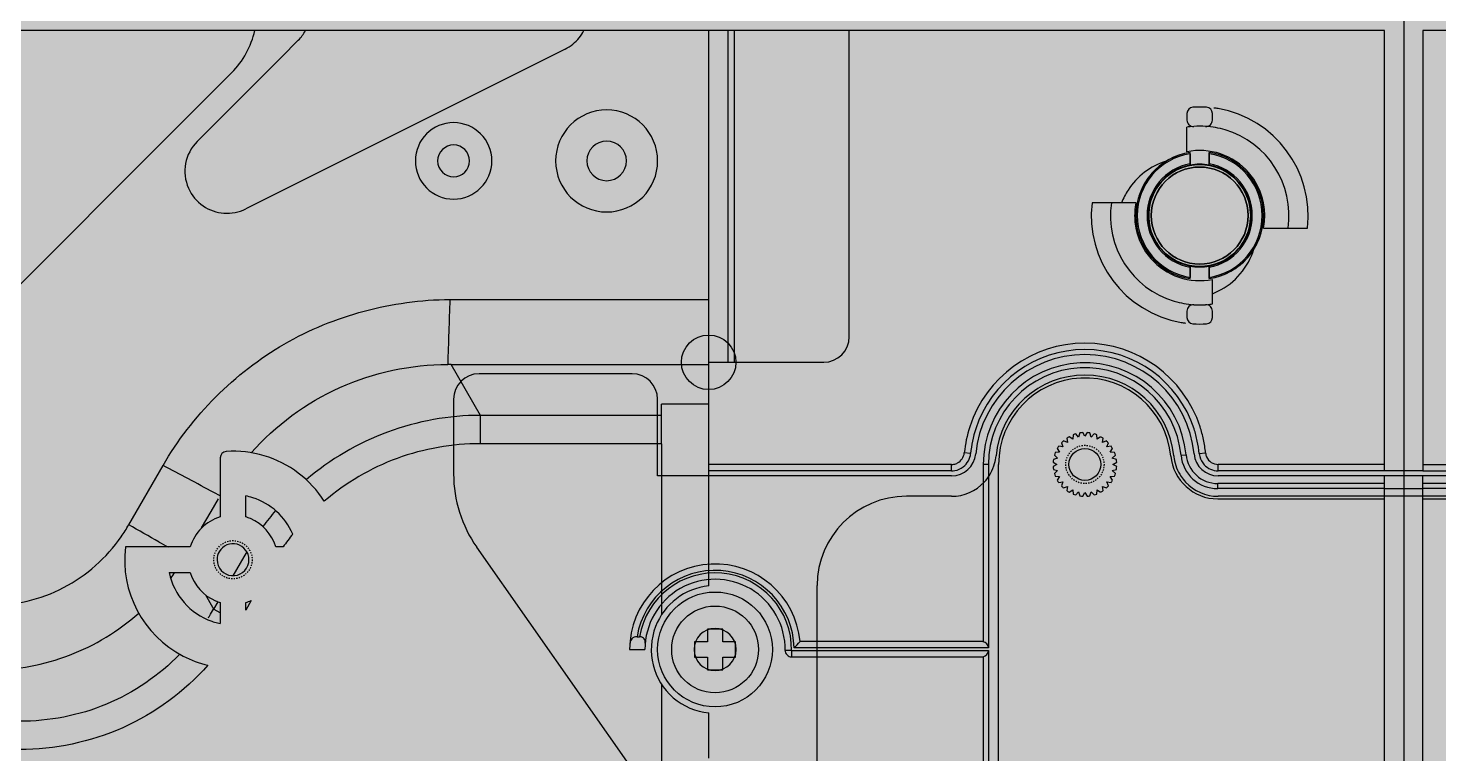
# Model space of a CAD drawing. Header units: millimetres. Extents: x -1070 to 42146, y 1440 to 12921.
# Drawn here: x 5753.9 to 5864.5, y 3459.7 to 3516.5 of the extents above; entities that cross this region are included whole.
import ezdxf

# ---------------------------------------------------------------- set-up
doc = ezdxf.new("R2010")
doc.units = ezdxf.units.MM
doc.linetypes.add('HIDDEN', pattern=[0.2, 0.1, -0.1])
for name, color, linetype in [('CITI-3MM实线CONTINUOUS', 7, 'Continuous'), ('CITIE-TAO实线CONTINUOUS', 7, 'Continuous'), ('CUPOST实线CONTINUOUS', 7, 'Continuous'), ('CUPOST隐藏线HIDDEN', 7, 'Continuous'), ('DW-PLUS-XIANGTI隐藏线HIDDEN', 7, 'Continuous'), ('M4-S_3实线CONTINUOUS', 7, 'Continuous'), ('M4-S实线CONTINUOUS', 7, 'Continuous'), ('QUE-PLATE-0314实线CONTINUOUS', 7, 'Continuous')]:
    doc.layers.add(name, color=color, linetype=linetype)

msp = doc.modelspace()

# ---------------------------------------------------------------- hatches: boundary and pattern name
at = {"lineweight": -3}
h = msp.add_hatch(color=256, dxfattribs=at)
h.dxf.hatch_style = 1
h.paths.add_polyline_path([(5611.757, 3767.826), (5611.757, 2767.826), (6111.757, 2767.826), (6111.757, 3767.826)])

# ---------------------------------------------------------------- linework, layer by layer
at = {"color": 1, "lineweight": -3}
msp.add_line((5861.757, 3767.826), (5861.757, 2767.826), dxfattribs=at)
at = {"color": 7, "linetype": 'Continuous', "lineweight": -3}
for p, q in [((5860.257, 3516.326), (5737.357, 3516.326)), ((5807.257, 3491.327), (5807.257, 3516.326)), ((5808.757, 3516.326), (5808.757, 3490.326)), ((5809.257, 3516.326), (5809.257, 3490.326)), ((5818.277, 3492.326), (5818.277, 3516.326)), ((5860.257, 3481.826), (5860.257, 3516.326)), ((5863.257, 3516.326), (5863.257, 3481.826)), ((5986.157, 3516.326), (5863.257, 3516.326)), ((5773.759, 3514.24), (5775.082, 3515.563)), ((5771.193, 3511.674), (5773.759, 3514.24)), ((5796.012, 3514.874), (5783.101, 3508.419)), ((5769.849, 3513.018), (5765.81, 3508.978)), ((5767.154, 3507.635), (5771.193, 3511.674)), ((5844.757, 3509.81), (5844.757, 3509.309)), ((5846.757, 3509.309), (5846.757, 3509.81)), ((5765.81, 3508.978), (5741.565, 3484.733)), ((5783.101, 3508.419), (5770.963, 3502.35)), ((5844.757, 3506.827), (5844.757, 3508.754)), ((5845.007, 3506.668), (5845.007, 3506.769)), ((5845.007, 3506.668), (5845.007, 3505.882)), ((5846.507, 3506.769), (5846.507, 3506.668)), ((5846.507, 3506.668), (5846.507, 3505.882)), ((5845.007, 3505.882), (5845.007, 3505.78)), ((5846.507, 3505.78), (5846.507, 3505.882)), ((5838.829, 3502.826), (5837.316, 3502.826)), ((5840.756, 3502.826), (5838.829, 3502.826)), ((5850.758, 3500.826), (5852.685, 3500.826)), ((5852.685, 3500.826), (5854.198, 3500.826)), ((5845.007, 3497.871), (5845.007, 3497.77)), ((5845.007, 3497.77), (5845.007, 3496.984)), ((5846.507, 3497.77), (5846.507, 3497.871)), ((5846.507, 3497.77), (5846.507, 3496.984)), ((5845.007, 3496.882), (5845.007, 3496.984)), ((5846.507, 3496.984), (5846.507, 3496.882)), ((5846.757, 3494.898), (5846.757, 3496.825)), ((5786.962, 3495.246), (5802.757, 3495.239)), ((5802.757, 3495.239), (5807.257, 3495.237)), ((5844.757, 3494.343), (5844.757, 3493.842)), ((5846.757, 3493.842), (5846.757, 3494.343)), ((5807.272, 3490.326), (5807.272, 3491.327)), ((5787.057, 3490.164), (5807.257, 3490.164)), ((5789.363, 3486.171), (5787.057, 3490.164)), ((5807.257, 3490.326), (5816.277, 3490.326)), ((5807.257, 3482.326), (5807.257, 3490.326)), ((5789.363, 3483.949), (5789.363, 3486.171)), ((5803.557, 3486.171), (5789.363, 3486.171)), ((5803.557, 3486.171), (5803.557, 3487.054)), ((5807.257, 3487.054), (5803.557, 3487.054)), ((5803.557, 3483.949), (5803.557, 3486.171)), ((5803.557, 3483.949), (5789.363, 3483.949)), ((5803.557, 3483.949), (5803.557, 3470.539)), ((5827.798, 3483.183), (5827.3, 3483.231)), ((5845.716, 3483.183), (5846.214, 3483.231)), ((5761.787, 3477.595), (5764.474, 3482.251)), ((5768.96, 3482.841), (5768.96, 3478.211)), ((5807.257, 3481.826), (5807.257, 3482.326)), ((5826.304, 3482.326), (5807.257, 3482.326)), ((5807.257, 3472.801), (5807.257, 3481.826)), ((5826.304, 3481.826), (5807.257, 3481.826)), ((5826.304, 3481.826), (5826.304, 3482.326)), ((5860.257, 3482.326), (5847.209, 3482.326)), ((5847.209, 3481.826), (5847.209, 3482.326)), ((5860.257, 3481.826), (5847.209, 3481.826)), ((5863.257, 3481.826), (5860.257, 3481.826)), ((5863.257, 3482.326), (5876.304, 3482.326)), ((5863.257, 3481.826), (5876.304, 3481.826)), ((5768.239, 3478.627), (5768.821, 3479.635)), ((5768.953, 3479.86), (5768.456, 3480.126)), ((5770.96, 3478.211), (5770.96, 3479.858)), ((5826.304, 3479.826), (5822.757, 3479.826)), ((5876.304, 3479.826), (5847.209, 3479.826)), ((5767.5, 3477.347), (5768.239, 3478.627)), ((5766.606, 3475.857), (5761.519, 3475.857)), ((5771.038, 3475.489), (5770.807, 3475.089)), ((5773.89, 3475.857), (5773.314, 3475.857)), ((5770.807, 3475.089), (5769.952, 3473.607)), ((5764.959, 3473.857), (5766.606, 3473.857)), ((5767.801, 3472.102), (5768.35, 3471.151)), ((5815.757, 3438.026), (5815.757, 3472.826)), ((5768.35, 3471.151), (5768.442, 3470.992)), ((5768.772, 3471.565), (5768.442, 3470.992)), ((5768.494, 3470.962), (5768.442, 3470.992)), ((5768.96, 3470.693), (5768.494, 3470.962)), ((5768.96, 3471.503), (5768.96, 3470.992)), ((5768.96, 3470.992), (5768.96, 3470.693)), ((5768.96, 3470.693), (5768.96, 3470.172)), ((5771.396, 3471.665), (5770.96, 3470.91)), ((5770.96, 3470.91), (5770.96, 3471.503)), ((5768.96, 3470.172), (5768.96, 3469.856)), ((5803.557, 3465.113), (5803.557, 3438.026)), ((5807.257, 3459.307), (5807.257, 3462.851))]:
    msp.add_line(p, q, dxfattribs=at)
at = {"color": 1, "lineweight": -3}
msp.add_circle((5807.257, 3490.326), 2.14, dxfattribs=at)
at = {"color": 7, "linetype": 'Continuous', "lineweight": -3}
for centre, radius, start, end in [((5765.041, 3517.826), 6.8, 315, 347.25641), ((5772.819, 3517.826), 3.2, 315, 332.04681), ((5794.536, 3517.826), 3.3, 309.05279, 332.96431), ((5794.536, 3517.826), 3.3, 296.56505, 309.05279), ((5799.257, 3506.107), 4, 0, 180), ((5845.257, 3509.81), 0.5, 93.58332, 180), ((5845.757, 3501.826), 8.5, 86.41668, 93.58332), ((5846.257, 3509.81), 0.5, 0, 86.41668), ((5845.757, 3501.826), 8.5, 80.15881, 82.46232), ((5845.757, 3501.826), 8.5, 353.24367, 80.15881), ((5787.257, 3506.107), 3, 0, 180), ((5845.257, 3509.309), 0.5, 180, 273.82255), ((5845.757, 3501.826), 7, 95.29417, 98.21321), ((5845.757, 3501.826), 7, 86.17745, 93.82255), ((5846.257, 3509.309), 0.5, 266.17745, 0), ((5845.757, 3501.826), 7, 79.76053, 86.17743), ((5845.757, 3501.826), 7, 73.4912, 79.76053), ((5845.757, 3501.826), 7, 351.78679, 73.4912), ((5769.487, 3505.301), 3.3, 135, 203.88421), ((5787.257, 3506.107), 1.25, 0, 180), ((5799.257, 3506.107), 1.55, 0, 180), ((5787.257, 3506.107), 3, 180, 0), ((5787.257, 3506.107), 1.25, 180, 0), ((5799.257, 3506.107), 4, 180, 0), ((5799.257, 3506.107), 1.55, 180, 0), ((5844.757, 3500.826), 5.5, 107.18534, 147.03769), ((5845.757, 3501.826), 5, 98.62693, 177.53429), ((5845.757, 3501.826), 4.9, 98.80437, 261.19563), ((5845.757, 3501.826), 5.1, 71.32047, 101.30773), ((5845.757, 3501.826), 5, 0, 81.37307), ((5845.757, 3501.826), 4.9, 278.80437, 81.19563), ((5845.757, 3501.826), 5.1, 11.21536, 71.32047), ((5845.757, 3501.826), 4.125, 100.47568, 259.52432), ((5845.757, 3501.826), 4.025, 100.739, 180), ((5845.757, 3501.826), 4, 100.74093, 177.39131), ((5845.757, 3501.826), 4, 100.74093, 177.39131), ((5845.757, 3501.826), 3.8, 0, 180), ((5845.757, 3501.826), 4.025, 79.261, 100.739), ((5845.757, 3501.826), 4, 79.25907, 100.74093), ((5845.757, 3501.826), 4, 79.25907, 100.74093), ((5845.757, 3501.826), 4, 2.60869, 79.25907), ((5845.757, 3501.826), 4.125, 280.47568, 79.52432), ((5845.757, 3501.826), 4.025, 0, 79.261), ((5769.487, 3505.301), 3.3, 203.88421, 235.30927), ((5845.757, 3501.826), 8.5, 173.24367, 260.15881), ((5845.757, 3501.826), 7, 171.78679, 253.4912), ((5844.757, 3500.826), 5.5, 152.78764, 158.67631), ((5844.757, 3500.826), 5.5, 147.03769, 152.78764), ((5845.757, 3501.826), 5.1, 168.69227, 176.40894), ((5845.757, 3501.826), 5.1, 356.40894, 11.21536), ((5769.487, 3505.301), 3.3, 235.30927, 296.56505), ((5845.757, 3501.826), 5.1, 176.40894, 191.21536), ((5845.757, 3501.826), 5, 177.53429, 180), ((5845.757, 3501.826), 5, 180, 261.37307), ((5845.757, 3501.826), 4.025, 180, 259.261), ((5845.757, 3501.826), 4, 177.39131, 180), ((5845.757, 3501.826), 4, 177.39131, 180), ((5845.757, 3501.826), 4, 180, 182.60869), ((5845.757, 3501.826), 4, 180, 182.60869), ((5845.757, 3501.826), 3.8, 180, 0), ((5845.757, 3501.826), 4.025, 280.739, 0), ((5845.757, 3501.826), 4, 0, 2.60869), ((5845.757, 3501.826), 4, 0, 2.60869), ((5845.757, 3501.826), 4, 357.39131, 0), ((5845.757, 3501.826), 5, 357.53429, 0), ((5845.757, 3501.826), 5.1, 191.21536, 251.32047), ((5845.757, 3501.826), 4, 182.60869, 259.25907), ((5845.757, 3501.826), 4, 182.60869, 259.25907), ((5845.757, 3501.826), 4, 280.74093, 357.39131), ((5845.757, 3501.826), 5, 278.62693, 357.53429), ((5845.757, 3501.826), 5.1, 348.69227, 356.40894), ((5844.757, 3500.826), 5.5, 296.19518, 342.79995), ((5845.757, 3501.826), 4.025, 259.261, 280.739), ((5845.757, 3501.826), 4, 259.25907, 280.74093), ((5845.757, 3501.826), 4, 259.25907, 280.74093), ((5845.757, 3501.826), 5.1, 251.32047, 281.30773), ((7018.339, 3451.891), 1232.14, 177.983684, 178.220057), ((5845.757, 3501.826), 7, 253.4912, 259.76053), ((5844.757, 3500.826), 5.5, 291.32369, 296.19518), ((5845.757, 3501.826), 7, 259.76053, 266.17743), ((5845.257, 3494.343), 0.5, 86.17745, 180), ((5845.757, 3501.826), 7, 266.17745, 273.82255), ((5846.257, 3494.343), 0.5, 0, 93.82255), ((5845.757, 3501.826), 7, 275.29417, 278.21321), ((5845.757, 3501.826), 8.5, 260.15881, 262.46232), ((5845.257, 3493.842), 0.5, 180, 266.41668), ((5845.757, 3501.826), 8.5, 266.41668, 273.58332), ((5846.257, 3493.842), 0.5, 273.58332, 0), ((5816.277, 3492.326), 2, 270, 0), ((5836.757, 3482.326), 9.5, 18.08113, 161.91943), ((5836.757, 3482.326), 9, 17.98291, 162.01756), ((5836.757, 3482.326), 7, 5.46502, 174.53498), ((5836.757, 3482.326), 9.5, 161.91943, 174.53498), ((5836.757, 3482.326), 9, 162.01756, 174.53498), ((5836.757, 3482.326), 9, 11.72342, 17.98291), ((5836.757, 3482.326), 9.5, 11.84532, 18.08113), ((5836.757, 3482.326), 9, 5.46502, 11.72342), ((5836.757, 3482.326), 9.5, 5.46502, 11.84532), ((5769.46, 3482.841), 0.5, 93.58332, 180), ((5769.96, 3474.857), 8.5, 52.95778, 93.58332), ((5826.304, 3483.326), 1, 298.17281, 354.53498), ((5826.304, 3483.326), 1.5, 307.56962, 354.53498), ((5826.304, 3483.326), 3.5, 344.73913, 354.53498), ((5847.209, 3483.326), 3.5, 185.46502, 188.65939), ((5847.209, 3483.326), 1.5, 185.46502, 194.85461), ((5847.209, 3483.326), 1.5, 194.85461, 223.03464), ((5847.209, 3483.326), 1, 185.46502, 195.25746), ((5847.209, 3483.326), 1, 195.25746, 204.57524), ((5847.209, 3483.326), 1, 204.57524, 270), ((5196.052, 2411.989), 1211.843, 61.813598, 62.027), ((5826.304, 3483.326), 1, 270, 279.79244), ((5826.304, 3483.326), 1.5, 270, 279.38958), ((5826.304, 3483.326), 1, 279.79244, 298.17281), ((5826.304, 3483.326), 1.5, 279.38958, 307.56962), ((5826.304, 3483.326), 3.5, 317.04975, 344.73913), ((5847.209, 3483.326), 3.5, 188.65939, 213.64335), ((5847.209, 3483.326), 1.5, 223.03464, 270), ((5769.96, 3474.857), 8.5, 32.63475, 52.95778), ((5826.304, 3483.326), 3.5, 270, 317.04975), ((5847.209, 3483.326), 3.5, 213.64335, 222.95025), ((5847.209, 3483.326), 3.5, 222.95025, 270), ((5769.96, 3474.857), 5.1, 72.3915, 78.69227), ((5769.96, 3474.857), 5.1, 23.28413, 72.3915), ((5822.757, 3472.826), 7, 90, 180), ((5789.543, 3464.935), 21.301, 139.69682, 144.00862), ((5750.918, 3483.798), 12.515, 325.21746, 330.28773), ((5769.96, 3474.857), 3.5, 106.60155, 163.39845), ((5769.96, 3474.857), 3.5, 66.97683, 73.39845), ((5769.96, 3474.857), 3.5, 16.60155, 66.97683), ((5802.704, 3545.949), 79.653, 241.06192, 241.63934), ((5789.538, 3465.032), 19.027, 141.5136, 145.32418), ((5769.96, 3474.857), 8.5, 173.24367, 242.57731), ((5769.96, 3474.857), 1.25, 150, 180), ((5769.96, 3474.857), 1.25, 0, 150), ((5769.96, 3474.857), 1.25, 180, 349.51627), ((5769.96, 3474.857), 1.25, 349.51627, 0), ((5769.96, 3474.857), 5.1, 191.30773, 250.99781), ((5750.599, 3484.166), 18.046, 323.34099, 325.16195), ((5769.96, 3474.857), 3.5, 196.60155, 246.97683), ((5807.757, 3467.826), 5, 95.73917, 158.93197), ((5752.924, 3479.854), 17.87, 328.22031, 330.2714), ((5769.96, 3474.857), 3.5, 246.97683, 250.14442), ((5769.96, 3474.857), 3.5, 250.14442, 253.39845), ((5769.957, 3474.863), 3.507, 286.60891, 294.21423), ((5752.851, 3479.898), 17.955, 327.71269, 328.22238), ((5769.96, 3474.857), 5.1, 250.99781, 256.15052), ((5769.96, 3474.857), 5.1, 256.15052, 258.69227), ((5807.757, 3467.826), 5, 158.93197, 229.11788), ((5807.757, 3467.826), 1.65, 0, 180), ((5807.757, 3467.826), 1.65, 180, 0), ((5769.96, 3474.857), 8.5, 242.57731, 256.60711), ((5807.757, 3467.826), 5, 229.11788, 264.26083)]:
    msp.add_arc(centre, radius, start, end, dxfattribs=at)
msp.add_ellipse((5791.303, 3461.754), major_axis=(-9.608, 27.513), ratio=0.7373697, start_param=-0.2520176, end_param=-0.2400649, dxfattribs=at)
for points, knots in [([(5764.474, 3482.251), (5766.728, 3486.124), (5771.761, 3491.203), (5780.169, 3494.599), (5784.703, 3495.239), (5786.962, 3495.246)], [0, 0, 0, 0, 0.4979446, 0.7489634, 1, 1, 1, 1]), ([(5771.385, 3483.237), (5773.292, 3485.395), (5778.086, 3488.94), (5783.914, 3490.153), (5786.794, 3490.162)], [0, 0, 0, 0, 0.5000303, 1, 1, 1, 1]), ([(5789.363, 3486.171), (5786.897, 3486.161), (5781.93, 3485.282), (5777.577, 3482.725), (5775.701, 3481.125)], [0, 0, 0, 0, 0.5000149, 1, 1, 1, 1]), ([(5789.363, 3483.949), (5787.153, 3483.949), (5782.697, 3483.175), (5778.795, 3480.88), (5777.118, 3479.441)], [0, 0, 0, 0, 0.5000258, 1, 1, 1, 1]), ([(5750.82, 3471.268), (5752.829, 3471.257), (5756.919, 3472.211), (5760.051, 3475.009), (5761.197, 3476.659)], [0, 0, 0, 0, 0.5000202, 1, 1, 1, 1]), ([(5750.911, 3466.197), (5753.024, 3466.219), (5757.28, 3467.016), (5760.981, 3469.265), (5762.566, 3470.664)], [0, 0, 0, 0, 0.4999155, 1, 1, 1, 1]), ([(5765.785, 3467.453), (5764.171, 3465.79), (5760.225, 3463.089), (5755.535, 3462.191), (5753.217, 3462.202)], [0, 0, 0, 0, 0.4999668, 1, 1, 1, 1]), ([(5767.991, 3466.588), (5766.158, 3464.526), (5761.562, 3461.138), (5755.976, 3459.981), (5753.217, 3459.981)], [0, 0, 0, 0, 0.4999637, 1, 1, 1, 1])]:
    msp.add_open_spline(points, degree=3, knots=knots, dxfattribs=at)
msp.add_open_spline([(5764.163, 3476.242), (5763.365, 3476.683), (5762.577, 3477.142), (5761.787, 3477.595)], degree=3, dxfattribs=at)
at = {"layer": 'CITI-3MM实线CONTINUOUS', "color": 7, "lineweight": -3}
for radius in [4, 3.8]:
    msp.add_circle((5845.757, 3501.826), radius, dxfattribs=at)
at = {"layer": 'CITIE-TAO实线CONTINUOUS', "color": 7, "lineweight": -3}
for p, q in [((5845.007, 3505.78), (5845.007, 3506.769)), ((5846.507, 3505.78), (5846.507, 3506.769)), ((5845.007, 3496.882), (5845.007, 3497.871)), ((5846.507, 3496.882), (5846.507, 3497.871))]:
    msp.add_line(p, q, dxfattribs=at)
msp.add_circle((5845.757, 3501.826), 4.025, dxfattribs=at)
for radius, start, end in [(5, 98.62693, 180), (4.9, 98.80437, 261.19563), (4.9, 278.80437, 81.19563), (4.125, 100.47568, 259.52432), (4.125, 280.47568, 79.52432), (5, 278.62693, 0)]:
    msp.add_arc((5845.757, 3501.826), radius, start, end, dxfattribs=at)
at = {"layer": 'CUPOST实线CONTINUOUS', "color": 7, "lineweight": -3}
for p, q in [((5834.913, 3484.014), (5835.037, 3483.698)), ((5835.385, 3484.046), (5835.069, 3484.17)), ((5835.334, 3484.382), (5835.385, 3484.046)), ((5835.802, 3484.308), (5835.521, 3484.499)), ((5835.828, 3484.647), (5835.802, 3484.308)), ((5836.267, 3484.471), (5836.036, 3484.72)), ((5836.367, 3484.795), (5836.267, 3484.471)), ((5836.757, 3484.526), (5836.587, 3484.82)), ((5836.927, 3484.82), (5836.757, 3484.526)), ((5837.246, 3484.471), (5837.146, 3484.795)), ((5837.477, 3484.72), (5837.246, 3484.471)), ((5837.711, 3484.308), (5837.686, 3484.647)), ((5837.992, 3484.499), (5837.711, 3484.308)), ((5838.128, 3484.046), (5838.179, 3484.382)), ((5838.445, 3484.17), (5838.128, 3484.046)), ((5838.477, 3483.698), (5838.601, 3484.014)), ((5834.363, 3483.047), (5834.612, 3482.815)), ((5834.775, 3483.28), (5834.436, 3483.255)), ((5834.583, 3483.561), (5834.775, 3483.28)), ((5835.037, 3483.698), (5834.701, 3483.748)), ((5838.813, 3483.748), (5838.477, 3483.698)), ((5838.739, 3483.28), (5838.93, 3483.561)), ((5839.078, 3483.255), (5838.739, 3483.28)), ((5838.902, 3482.815), (5839.151, 3483.047)), ((5834.262, 3482.496), (5834.557, 3482.326)), ((5834.557, 3482.326), (5834.262, 3482.156)), ((5834.612, 3482.815), (5834.287, 3482.715)), ((5834.287, 3481.936), (5834.612, 3481.836)), ((5834.612, 3481.836), (5834.363, 3481.605)), ((5839.226, 3482.715), (5838.902, 3482.815)), ((5838.902, 3481.836), (5839.226, 3481.936)), ((5839.151, 3481.605), (5838.902, 3481.836)), ((5838.957, 3482.326), (5839.251, 3482.496)), ((5839.251, 3482.156), (5838.957, 3482.326)), ((5834.436, 3481.397), (5834.775, 3481.371)), ((5834.775, 3481.371), (5834.583, 3481.091)), ((5834.701, 3480.904), (5835.037, 3480.954)), ((5835.037, 3480.954), (5834.913, 3480.638)), ((5838.601, 3480.638), (5838.477, 3480.954)), ((5838.477, 3480.954), (5838.813, 3480.904)), ((5838.739, 3481.371), (5839.078, 3481.397)), ((5838.93, 3481.091), (5838.739, 3481.371)), ((5835.069, 3480.482), (5835.385, 3480.606)), ((5835.385, 3480.606), (5835.334, 3480.27)), ((5835.521, 3480.152), (5835.802, 3480.344)), ((5835.802, 3480.344), (5835.828, 3480.005)), ((5836.036, 3479.932), (5836.267, 3480.181)), ((5836.267, 3480.181), (5836.367, 3479.856)), ((5836.587, 3479.832), (5836.757, 3480.126)), ((5836.757, 3480.126), (5836.927, 3479.832)), ((5837.146, 3479.856), (5837.246, 3480.181)), ((5837.246, 3480.181), (5837.477, 3479.932)), ((5837.686, 3480.005), (5837.711, 3480.344)), ((5837.711, 3480.344), (5837.992, 3480.152)), ((5838.179, 3480.27), (5838.128, 3480.606)), ((5838.128, 3480.606), (5838.445, 3480.482))]:
    msp.add_line(p, q, dxfattribs=at)
msp.add_circle((5836.757, 3482.326), 1.25, dxfattribs=at)
for start, end in [(132.46754, 137.53244), (119.6104, 124.6753), (106.75326, 111.81816), (93.89612, 98.96102), (81.0389, 86.10388), (68.18176, 73.24666), (55.32462, 60.38952), (42.46748, 47.53238), (158.18182, 163.24672), (145.32468, 150.38958), (29.61034, 34.67524), (16.7532, 21.8181), (171.03896, 176.10386), (183.8961, 188.961), (3.89606, 8.96096), (351.03892, 356.10382), (196.75324, 201.81814), (209.61038, 214.67528), (222.46752, 227.53242), (312.4675, 317.5324), (325.32464, 330.38954), (338.18178, 343.24668), (235.32466, 240.38956), (248.1818, 253.2467), (261.03894, 266.10384), (273.89608, 278.96098), (286.75322, 291.81812), (299.61036, 304.67526)]:
    msp.add_arc((5836.757, 3482.326), 2.5, start, end, dxfattribs=at)
at = {"layer": 'CUPOST隐藏线HIDDEN', "color": 5, "linetype": 'HIDDEN', "lineweight": -3}
msp.add_circle((5836.757, 3482.326), 1.5, dxfattribs=at)
at = {"layer": 'DW-PLUS-XIANGTI隐藏线HIDDEN', "color": 5, "linetype": 'HIDDEN', "lineweight": -3}
msp.add_circle((5769.96, 3474.857), 1.5, dxfattribs=at)
at = {"layer": 'M4-S_3实线CONTINUOUS', "color": 7, "lineweight": -3}
for p, q in [((5807.157, 3469.426), (5807.157, 3468.426)), ((5808.357, 3469.426), (5807.157, 3469.426)), ((5808.357, 3468.426), (5808.357, 3469.426)), ((5806.157, 3468.426), (5806.157, 3467.226)), ((5807.157, 3468.426), (5806.157, 3468.426)), ((5809.357, 3468.426), (5808.357, 3468.426)), ((5809.357, 3467.226), (5809.357, 3468.426)), ((5806.157, 3467.226), (5807.157, 3467.226)), ((5807.157, 3467.226), (5807.157, 3466.226)), ((5808.357, 3466.226), (5808.357, 3467.226)), ((5808.357, 3467.226), (5809.357, 3467.226)), ((5807.157, 3466.226), (5808.357, 3466.226))]:
    msp.add_line(p, q, dxfattribs=at)
msp.add_circle((5807.757, 3467.826), 3.4, dxfattribs=at)
at = {"layer": 'M4-S实线CONTINUOUS', "color": 7, "lineweight": -3}
msp.add_circle((5807.757, 3467.826), 4.5, dxfattribs=at)
at = {"layer": 'QUE-PLATE-0314实线CONTINUOUS', "color": 7, "lineweight": -3}
for p, q in [((5801.257, 3489.426), (5789.257, 3489.426)), ((5787.257, 3487.426), (5787.257, 3481.579)), ((5803.257, 3481.426), (5803.257, 3487.426)), ((5834.913, 3484.014), (5835.037, 3483.698)), ((5835.385, 3484.046), (5835.069, 3484.17)), ((5835.334, 3484.382), (5835.385, 3484.046)), ((5835.802, 3484.308), (5835.521, 3484.499)), ((5835.828, 3484.647), (5835.802, 3484.308)), ((5836.267, 3484.471), (5836.036, 3484.72)), ((5836.367, 3484.795), (5836.267, 3484.471)), ((5836.757, 3484.526), (5836.587, 3484.82)), ((5836.927, 3484.82), (5836.757, 3484.526)), ((5837.246, 3484.471), (5837.146, 3484.795)), ((5837.477, 3484.72), (5837.246, 3484.471)), ((5837.711, 3484.308), (5837.686, 3484.647)), ((5837.992, 3484.499), (5837.711, 3484.308)), ((5838.128, 3484.046), (5838.179, 3484.382)), ((5838.445, 3484.17), (5838.128, 3484.046)), ((5838.477, 3483.698), (5838.601, 3484.014)), ((5834.363, 3483.047), (5834.612, 3482.815)), ((5834.775, 3483.28), (5834.436, 3483.255)), ((5834.583, 3483.561), (5834.775, 3483.28)), ((5835.037, 3483.698), (5834.701, 3483.748)), ((5838.813, 3483.748), (5838.477, 3483.698)), ((5838.739, 3483.28), (5838.93, 3483.561)), ((5839.078, 3483.255), (5838.739, 3483.28)), ((5838.902, 3482.815), (5839.151, 3483.047)), ((5844.291, 3483.049), (5844.689, 3483.087)), ((5828.788, 3482.326), (5828.788, 3468.436)), ((5829.188, 3482.326), (5828.788, 3482.326)), ((5829.188, 3482.326), (5829.188, 3467.946)), ((5829.988, 3411.806), (5829.988, 3482.326)), ((5834.262, 3482.496), (5834.557, 3482.326)), ((5834.557, 3482.326), (5834.262, 3482.156)), ((5834.612, 3482.815), (5834.287, 3482.715)), ((5834.287, 3481.936), (5834.612, 3481.836)), ((5834.612, 3481.836), (5834.363, 3481.605)), ((5839.226, 3482.715), (5838.902, 3482.815)), ((5838.902, 3481.836), (5839.226, 3481.936)), ((5839.151, 3481.605), (5838.902, 3481.836)), ((5838.957, 3482.326), (5839.251, 3482.496)), ((5839.251, 3482.156), (5838.957, 3482.326)), ((5826.304, 3481.426), (5803.257, 3481.426)), ((5834.436, 3481.397), (5834.775, 3481.371)), ((5834.775, 3481.371), (5834.583, 3481.091)), ((5834.701, 3480.904), (5835.037, 3480.954)), ((5835.037, 3480.954), (5834.913, 3480.638)), ((5838.601, 3480.638), (5838.477, 3480.954)), ((5838.477, 3480.954), (5838.813, 3480.904)), ((5838.739, 3481.371), (5839.078, 3481.397)), ((5838.93, 3481.091), (5838.739, 3481.371)), ((5847.178, 3480.426), (5847.178, 3480.826)), ((5860.257, 3480.826), (5847.178, 3480.826)), ((5876.304, 3481.426), (5847.209, 3481.426)), ((5860.257, 3269.326), (5860.257, 3481.426)), ((5863.257, 3269.326), (5863.257, 3481.426)), ((5876.336, 3480.826), (5863.257, 3480.826)), ((5835.069, 3480.482), (5835.385, 3480.606)), ((5835.385, 3480.606), (5835.334, 3480.27)), ((5835.521, 3480.152), (5835.802, 3480.344)), ((5835.802, 3480.344), (5835.828, 3480.005)), ((5836.036, 3479.932), (5836.267, 3480.181)), ((5836.267, 3480.181), (5836.367, 3479.856)), ((5836.587, 3479.832), (5836.757, 3480.126)), ((5836.757, 3480.126), (5836.927, 3479.832)), ((5837.146, 3479.856), (5837.246, 3480.181)), ((5837.246, 3480.181), (5837.477, 3479.932)), ((5837.686, 3480.005), (5837.711, 3480.344)), ((5837.711, 3480.344), (5837.992, 3480.152)), ((5838.179, 3480.27), (5838.128, 3480.606)), ((5838.128, 3480.606), (5838.445, 3480.482)), ((5860.257, 3480.426), (5847.178, 3480.426)), ((5847.178, 3479.626), (5860.257, 3479.626)), ((5860.257, 3480.426), (5863.257, 3480.426)), ((5876.336, 3480.426), (5863.257, 3480.426)), ((5863.257, 3479.626), (5876.336, 3479.626)), ((5789.065, 3475.843), (5801.352, 3458.295)), ((5801.638, 3468.826), (5801.841, 3468.826)), ((5801.057, 3467.826), (5802.257, 3467.826)), ((5813.756, 3467.746), (5813.256, 3467.753)), ((5813.756, 3467.746), (5813.756, 3467.246)), ((5813.756, 3467.746), (5829.188, 3467.746)), ((5829.188, 3467.946), (5813.956, 3467.946)), ((5828.788, 3468.446), (5814.428, 3468.446)), ((5829.188, 3467.746), (5829.188, 3412.25)), ((5813.756, 3467.246), (5828.788, 3467.246)), ((5828.788, 3467.256), (5828.788, 3412.448))]:
    msp.add_line(p, q, dxfattribs=at)
for centre, radius, start, end in [((5836.757, 3482.326), 8.6, 5.46502, 174.53498), ((5836.757, 3482.326), 7.969, 5.48139, 180), ((5836.757, 3482.326), 7.569, 5.48139, 180), ((5789.257, 3487.426), 2, 90, 180), ((5801.257, 3487.426), 2, 0, 90), ((5836.757, 3482.326), 6.769, 5.48139, 180), ((5836.757, 3482.326), 2.5, 132.46754, 137.53244), ((5836.757, 3482.326), 2.5, 119.6104, 124.6753), ((5836.757, 3482.326), 2.5, 106.75326, 111.81816), ((5836.757, 3482.326), 2.5, 93.89612, 98.96102), ((5836.757, 3482.326), 2.5, 81.0389, 86.10388), ((5836.757, 3482.326), 2.5, 68.18176, 73.24666), ((5836.757, 3482.326), 2.5, 55.32462, 60.38952), ((5836.757, 3482.326), 2.5, 42.46748, 47.53238), ((5826.304, 3483.326), 1.9, 270, 354.53498), ((5836.757, 3482.326), 2.5, 158.18182, 163.24672), ((5836.757, 3482.326), 2.5, 145.32468, 150.38958), ((5836.757, 3482.326), 2.5, 29.61034, 34.67524), ((5836.757, 3482.326), 2.5, 16.7532, 21.8181), ((5847.178, 3483.326), 3.7, 185.48139, 270), ((5847.178, 3483.326), 2.9, 185.48139, 270), ((5847.178, 3483.326), 2.5, 185.48139, 270), ((5847.209, 3483.326), 1.9, 185.46502, 270), ((5836.757, 3482.326), 2.5, 171.03896, 176.10386), ((5836.757, 3482.326), 2.5, 183.8961, 188.961), ((5836.757, 3482.326), 2.5, 3.89606, 8.96096), ((5836.757, 3482.326), 2.5, 351.03892, 356.10382), ((5797.257, 3481.579), 10, 180, 215), ((5836.757, 3482.326), 2.5, 196.75324, 201.81814), ((5836.757, 3482.326), 2.5, 209.61038, 214.67528), ((5836.757, 3482.326), 2.5, 222.46752, 227.53242), ((5836.757, 3482.326), 2.5, 312.4675, 317.5324), ((5836.757, 3482.326), 2.5, 325.32464, 330.38954), ((5836.757, 3482.326), 2.5, 338.18178, 343.24668), ((5836.757, 3482.326), 2.5, 235.32466, 240.38956), ((5836.757, 3482.326), 2.5, 248.1818, 253.2467), ((5836.757, 3482.326), 2.5, 261.03894, 266.10384), ((5836.757, 3482.326), 2.5, 273.89608, 278.96098), ((5836.757, 3482.326), 2.5, 286.75322, 291.81812), ((5836.757, 3482.326), 2.5, 299.61036, 304.67526), ((5807.757, 3467.826), 6.7, 5.30976, 180), ((5807.757, 3467.826), 6.2, 1.10919, 170.7182), ((5807.757, 3467.826), 6, 359.23621, 170.40593), ((5807.757, 3467.826), 5.5, 359.23621, 180), ((5813.756, 3467.746), 0.5, 179.23621, 270), ((5800.337, 3481.287), 19.064, 315.59138, 317.65882)]:
    msp.add_arc(centre, radius, start, end, dxfattribs=at)
for centre, start_param, end_param in [((5828.688, 3467.946), 0, 1.3694384), ((5828.688, 3467.746), -1.3694384, 0)]:
    msp.add_ellipse(centre, major_axis=(0.5, 0), ratio=1, start_param=start_param, end_param=end_param, dxfattribs=at)
for points, knots in [([(5801.638, 3468.826), (5801.49, 3468.826), (5801.214, 3468.708), (5801.084, 3468.446), (5801.075, 3468.326)], [0, 0, 0, 0, 0.5505243, 1, 1, 1, 1]), ([(5802.279, 3468.326), (5802.289, 3468.435), (5802.249, 3468.624), (5802.057, 3468.794), (5801.915, 3468.826), (5801.841, 3468.826)], [0, 0, 0, 0, 0.4429844, 0.7009052, 1, 1, 1, 1])]:
    msp.add_open_spline(points, degree=3, knots=knots, dxfattribs=at)

doc.saveas('drawing.dxf')
